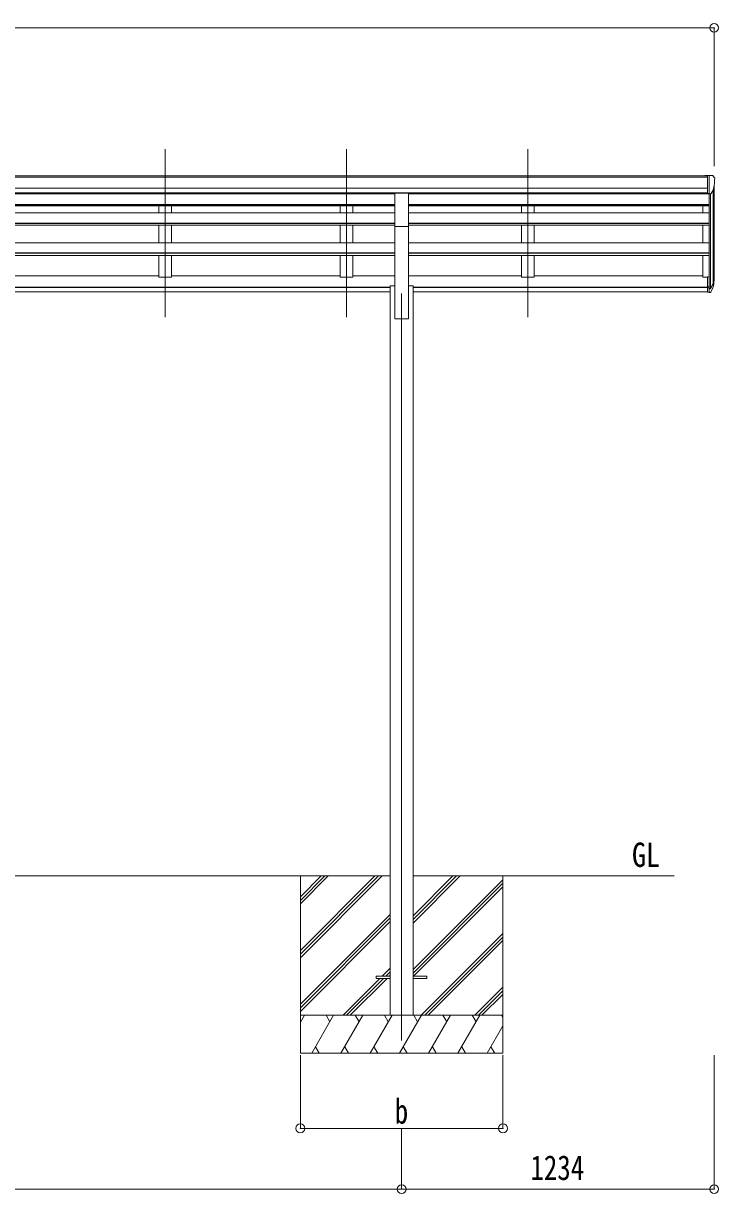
# Model space of a CAD drawing. Units: millimetres at full size; details may follow other scales. Extents: x -9783 to 33754, y -10064 to 6752.
# Drawn here: x 31009 to 33754, y -3952 to 668 of the extents above; entities that cross this region are included whole.
import ezdxf
from ezdxf.enums import TextEntityAlignment as Align

# ---------------------------------------------------------------- set-up
doc = ezdxf.new("R2010")
doc.units = ezdxf.units.MM
doc.header["$LTSCALE"] = 35
doc.header["$PDMODE"] = 32
doc.header["$PDSIZE"] = 35
for name, color, linetype, lineweight in [('0-0_0', 7, 'Continuous', 9), ('0-1_本体', 4, 'Continuous', 9), ('0-2_部品', 7, 'Continuous', 9), ('0-8_PARTS2', 2, 'Continuous', 9), ('0-A_寸法', 6, 'Continuous', 9)]:
    doc.layers.add(name, color=color, linetype=linetype, lineweight=lineweight)
doc.styles.add('ＭＳ ゴシック', font='')
doc.styles.get('ＭＳ ゴシック').set_extended_font_data('MS Gothic')

msp = doc.modelspace()

# ---------------------------------------------------------------- linework, layer by layer
at = {"layer": '0-0_0'}
for p, q in [((29248.12, -2698.21), (32457.72, -2698.21)), ((32102.92, -2698.21), (32102.92, -3398.21)), ((32102.92, -2992.38), (32397.1, -2698.21)), ((32102.92, -3006.52), (32411.24, -2698.21)), ((32102.92, -3020.67), (32425.38, -2698.21)), ((32102.92, -2808.54), (32213.25, -2698.21)), ((32102.92, -2794.39), (32199.11, -2698.21)), ((32102.92, -2780.25), (32184.97, -2698.21)), ((32548.12, -2698.21), (33578.92, -2698.21)), ((32548.12, -2883.84), (32733.75, -2698.21)), ((32548.12, -2869.69), (32719.61, -2698.21)), ((32548.12, -2855.55), (32705.47, -2698.21)), ((32548.12, -3067.68), (32902.92, -2712.89)), ((32902.92, -2698.21), (32902.92, -3398.21)), ((32548.12, -3081.82), (32902.92, -2727.03)), ((32550.38, -3093.71), (32902.92, -2741.17)), ((32102.92, -3204.51), (32457.72, -2849.72)), ((32102.92, -3218.66), (32457.72, -2863.86)), ((32102.92, -3232.8), (32457.72, -2878)), ((32579.73, -3248.21), (32902.92, -2925.02)), ((32593.87, -3248.21), (32902.92, -2939.16)), ((32608.01, -3248.21), (32902.92, -2953.3)), ((32425.86, -3093.71), (32457.72, -3061.85)), ((32440, -3093.71), (32457.72, -3075.99)), ((32454.14, -3093.71), (32457.72, -3090.13)), ((32271.36, -3248.21), (32416.86, -3102.71)), ((32285.5, -3248.21), (32431, -3102.71)), ((32299.64, -3248.21), (32445.14, -3102.71)), ((32791.86, -3248.21), (32902.92, -3137.15)), ((32806, -3248.21), (32902.92, -3151.29)), ((32820.14, -3248.21), (32902.92, -3165.43)), ((32902.92, -3248.21), (32102.92, -3248.21)), ((32102.92, -3275.71), (32118.8, -3248.21)), ((32147.66, -3398.21), (32234.27, -3248.21)), ((32219.27, -3274.19), (32204.27, -3248.2)), ((32263.14, -3398.2), (32349.74, -3248.21)), ((32334.74, -3274.19), (32319.74, -3248.21)), ((32378.61, -3398.21), (32465.21, -3248.21)), ((32450.21, -3274.19), (32435.21, -3248.21)), ((32494.08, -3398.21), (32580.68, -3248.21)), ((32565.68, -3274.19), (32550.68, -3248.2)), ((32609.55, -3398.21), (32696.15, -3248.21)), ((32681.15, -3274.19), (32666.15, -3248.21)), ((32725.02, -3398.21), (32811.62, -3248.21)), ((32781.62, -3248.21), (32796.62, -3274.19)), ((32897.09, -3248.21), (32902.92, -3258.31)), ((32840.49, -3398.21), (32902.92, -3290.07)), ((32162.66, -3372.23), (32177.66, -3398.21)), ((32278.13, -3372.23), (32293.13, -3398.2)), ((32393.6, -3372.22), (32408.6, -3398.21)), ((32509.07, -3372.23), (32524.07, -3398.21)), ((32624.54, -3372.23), (32639.54, -3398.21)), ((32740.01, -3372.23), (32755.01, -3398.21)), ((32855.48, -3372.23), (32870.48, -3398.21)), ((32102.92, -3398.21), (32902.92, -3398.21))]:
    msp.add_line(p, q, dxfattribs=at)
at = {"layer": '0-1_本体'}
for p, q in [((27995.42, 65.92), (33710.42, 65.92)), ((27995.42, 60.57), (33710.42, 60.57)), ((27995.42, 17.04), (33710.42, 17.03)), ((33732.64, 10.36), (33732.64, -359.35)), ((33736.92, -335.08), (33736.92, 29.16)), ((27995.42, -0.63), (33710.42, -0.63)), ((29230.42, -3.01), (32008.92, -3.13)), ((32475.42, -5.47), (29230.42, -5.47)), ((31543.92, -3.01), (31543.92, -5.47)), ((31593.92, -3.01), (31593.92, -5.47)), ((32475.42, -3.13), (32008.92, -3.13)), ((32259.92, -3.01), (32259.92, -5.47)), ((32309.92, -3.01), (32309.92, -5.47)), ((33710.42, -3.13), (32530.42, -3.13)), ((33716.92, -5.47), (32530.42, -5.47)), ((32975.92, -3.01), (32975.92, -5.47)), ((33025.92, -3.01), (33025.92, -5.47)), ((33716.92, -5.47), (33716.92, -332.91)), ((33722.92, -4.99), (33722.92, -377.35)), ((32475.42, -47.67), (29230.42, -47.67)), ((32475.42, -49.06), (29230.42, -49.06)), ((32475.42, -52.75), (29230.42, -52.75)), ((32475.42, -80), (29230.42, -80)), ((31543.92, -52.75), (31543.92, -80)), ((31593.92, -52.75), (31593.92, -80)), ((32259.92, -52.75), (32259.92, -80)), ((32309.92, -52.75), (32309.92, -80)), ((33716.92, -47.67), (32530.42, -47.67)), ((33716.92, -49.06), (32530.42, -49.06)), ((33716.92, -52.75), (32530.42, -52.75)), ((33716.92, -80), (32530.42, -80)), ((32975.92, -52.75), (32975.92, -80)), ((33025.92, -52.75), (33025.92, -80)), ((33691.92, -80), (33691.92, -52.75)), ((32475.42, -120.73), (29230.42, -120.73)), ((32475.42, -122.21), (29230.42, -122.21)), ((32475.42, -129.02), (29230.42, -129.02)), ((31543.92, -129.02), (31543.92, -198.51)), ((31593.92, -129.02), (31593.92, -198.51)), ((32259.92, -129.02), (32259.92, -198.51)), ((32309.92, -129.02), (32309.92, -198.51)), ((32475.42, -498.21), (32475.42, -134.26)), ((33716.92, -120.73), (32530.42, -120.73)), ((33716.92, -122.21), (32530.42, -122.21)), ((33716.92, -129.02), (32530.42, -129.02)), ((32530.42, -498.21), (32530.42, -134.26)), ((32975.92, -129.02), (32975.92, -198.51)), ((33025.92, -129.02), (33025.92, -198.51)), ((33691.92, -198.51), (33691.92, -129.02)), ((32475.42, -198.51), (29230.42, -198.51)), ((33716.92, -198.51), (32530.42, -198.51)), ((32475.42, -237.82), (29230.42, -237.82)), ((32475.42, -239.31), (29230.42, -239.31)), ((32475.42, -248.78), (29230.42, -248.78)), ((31543.92, -248.78), (31543.92, -333.74)), ((31593.92, -248.78), (31593.92, -333.74)), ((32259.92, -248.78), (32259.92, -333.74)), ((32309.92, -248.78), (32309.92, -333.74)), ((33716.92, -237.82), (32530.42, -237.82)), ((33716.92, -239.31), (32530.42, -239.31)), ((33716.92, -248.78), (32530.42, -248.78)), ((32975.92, -248.78), (32975.92, -333.74)), ((33025.92, -248.78), (33025.92, -333.74)), ((33691.92, -333.74), (33691.92, -248.78)), ((30877.92, -328.94), (31543.92, -328.94)), ((31593.92, -333.74), (31543.92, -333.74)), ((32259.92, -328.94), (31593.92, -328.94)), ((32309.92, -333.74), (32259.92, -333.74)), ((32475.42, -328.94), (32309.92, -328.94)), ((32457.72, -368.21), (32457.72, -3248.21)), ((32457.72, -368.21), (32475.42, -368.21)), ((32530.42, -328.94), (32975.92, -328.94)), ((32530.42, -368.21), (32548.12, -368.21)), ((32548.12, -368.21), (32548.12, -3248.21)), ((33025.92, -333.74), (32975.92, -333.74)), ((33025.92, -328.94), (33691.92, -328.94)), ((33710.42, -333.74), (33691.92, -333.74)), ((32457.72, -373.24), (29248.12, -373.24)), ((32457.72, -374.62), (29248.12, -374.62)), ((32457.72, -391.8), (29248.12, -391.8)), ((33710.42, -373.24), (32548.12, -373.24)), ((33710.42, -374.62), (32548.12, -374.62)), ((33710.42, -391.8), (32548.12, -391.8)), ((32475.42, -498.21), (32530.42, -498.21))]:
    msp.add_line(p, q, dxfattribs=at)
at = {"layer": '0-2_部品'}
for p, q in [((33710.42, 67.52), (33700.42, 67.43)), ((33700.42, 65.92), (33700.42, 67.43)), ((33710.42, -4.47), (33710.42, 67.52)), ((33728.92, 67.52), (33710.42, 67.52)), ((33716.92, -5.47), (33716.92, 67.52)), ((33728.92, 67.52), (33731.25, 67.38)), ((33732.01, 66.95), (33736.08, 61.14)), ((33738.92, 58.15), (33738.92, 57.52)), ((33724.54, -3.65), (33733.82, 12.41)), ((32475.42, -2.35), (32530.42, -2.35)), ((32475.42, -134.42), (32475.42, -2.35)), ((32530.42, -134.42), (32530.42, -2.35)), ((33710.42, -4.47), (33716.92, -4.47)), ((33716.92, -5.47), (33722.13, -5.15)), ((32475.42, -134.42), (32530.42, -134.42)), ((33710.42, -332.91), (33710.42, -393.97)), ((33710.42, -332.91), (33716.92, -332.91)), ((33716.92, -332.91), (33716.92, -394.79)), ((33723.35, -376.87), (33733.11, -358.46)), ((33734.53, -358.95), (33724.36, -378.12)), ((33710.42, -371.22), (33716.92, -371.22)), ((33710.42, -376.62), (33716.92, -376.62)), ((33710.42, -393.97), (33716.92, -393.97)), ((33716.92, -377.62), (33722.05, -377.62)), ((33716.92, -379.62), (33721.76, -379.62)), ((33716.92, -394.79), (33721.76, -394.79)), ((33731.94, -375.81), (33724.36, -393.29))]:
    msp.add_line(p, q, dxfattribs=at)
at = {"layer": '0-2_部品', "color": 4}
for p, q in [((32402.92, -3093.71), (32402.92, -3102.71)), ((32457.72, -3093.71), (32402.92, -3093.71)), ((32602.52, -3093.71), (32547.72, -3093.71)), ((32457.72, -3102.71), (32402.92, -3102.71))]:
    msp.add_line(p, q, dxfattribs=at)
msp.add_lwpolyline([(32602.52, -3093.71), (32602.52, -3102.71), (32547.72, -3102.71)], dxfattribs=at)
at = {"layer": '0-2_部品'}
for centre, radius, start, end in [((33731.19, 66.38), 1, 35, 86.5), ((33536.92, 57.52), 202, 347.09739, 0), ((33735.92, 58.15), 3, 0, 87), ((33721.95, -2.15), 3, 273.5, 330), ((33603.7, -339.73), 133.22, 344.28698, 356.72013), ((33648.97, -332.5), 88.05, 342.78929, 2.77608), ((33648.26, -336.78), 89.07, 345.58812, 5.50424), ((33721.76, -376.62), 3, 270, 330), ((33721.76, -391.79), 3, 270, 330), ((33722.05, -376.12), 1.5, 270, 330)]:
    msp.add_arc(centre, radius, start, end, dxfattribs=at)
at = {"layer": '0-8_PARTS2'}
for p, q in [((31568.92, -492), (31568.92, 170.52)), ((32284.92, -492), (32284.92, 170.52)), ((33000.92, -492), (33000.92, 170.52)), ((32502.92, -398.21), (32502.92, -3348.21))]:
    msp.add_line(p, q, dxfattribs=at)
at = {"layer": '0-A_寸法'}
for p, q in [((27968.92, 650.15), (33736.92, 650.15)), ((33736.92, 650.15), (33736.92, 104.53)), ((32102.92, -3694.59), (32102.92, -3405.62)), ((32902.92, -3694.59), (32902.92, -3405.62)), ((33736.92, -3934.57), (33736.92, -3405.62)), ((32102.92, -3694.59), (32902.92, -3694.59)), ((32502.92, -3934.57), (32502.92, -3694.59)), ((29202.92, -3934.57), (32502.92, -3934.57)), ((32502.92, -3934.57), (33736.92, -3934.57))]:
    msp.add_line(p, q, dxfattribs=at)
for p in [(33736.92, 650.15), (32102.92, -3694.59), (32902.92, -3694.59), (32502.92, -3934.57), (33736.92, -3934.57)]:
    msp.add_point(p, dxfattribs=at)

# ---------------------------------------------------------------- texts
at = {"layer": '0-0_0', "style": 'ＭＳ ゴシック', "width": 0.85}
msp.add_text('GL', height=96.22, dxfattribs=at).set_placement((33412.23, -2691.27), align=Align.BOTTOM_LEFT)
at = {"layer": '0-A_寸法', "color": 7, "style": 'ＭＳ ゴシック', "width": 0.8}
for s, p in [('b', (32475.79, -3705.09)), ('1234', (33011.42, -3927.57))]:
    msp.add_text(s, height=97.51, dxfattribs=at).set_placement(p, align=Align.BOTTOM_LEFT)

doc.saveas('drawing.dxf')
